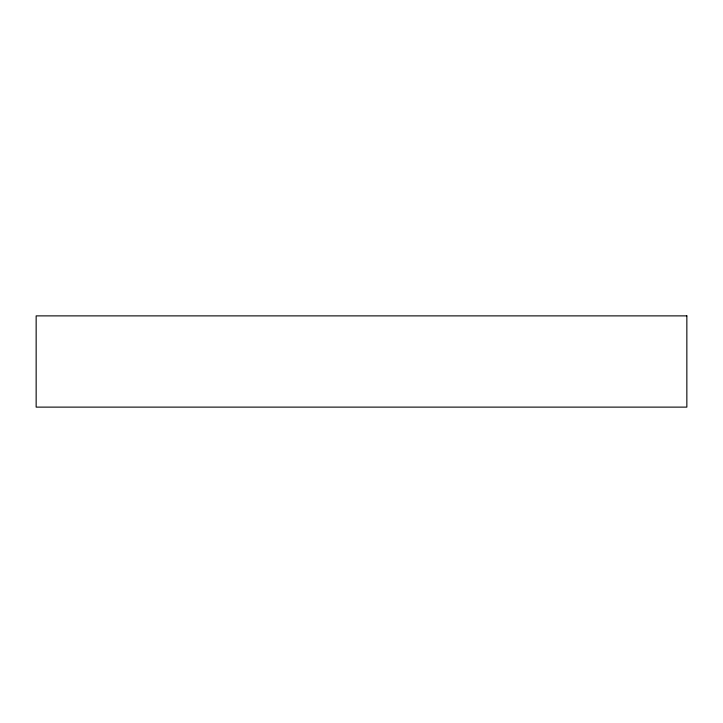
<?xml version="1.0" encoding="UTF-8"?>
<svg xmlns="http://www.w3.org/2000/svg" width="723" height="723" viewBox="0 0 723 723"><rect width="100%" height="100%" fill="white"/><g stroke="black" fill="none" stroke-linecap="round" stroke-linejoin="round"><path stroke-width="1.08" d="M686.85 315.879L36.15 315.879L36.15 407.121L686.85 407.121L686.85 315.879"/></g></svg>
